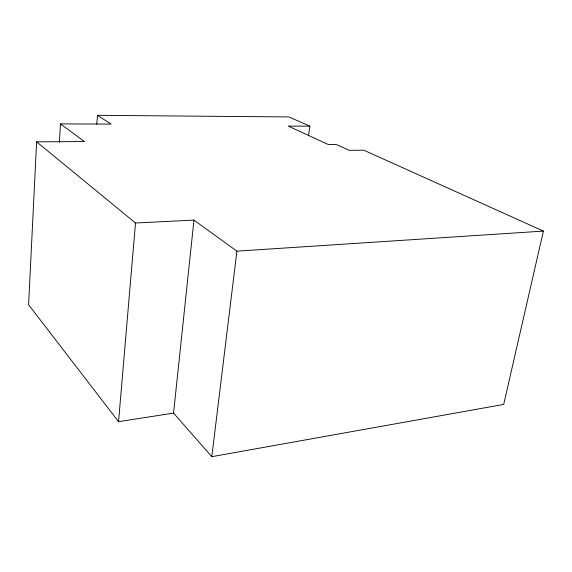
<?xml version="1.0" encoding="UTF-8"?>
<svg xmlns="http://www.w3.org/2000/svg" width="572" height="572" viewBox="0 0 572 572"><rect width="100%" height="100%" fill="white"/><g stroke="black" fill="none" stroke-linecap="round" stroke-linejoin="round"><path stroke-width="0.86" d="M59.388 142.55L60.446 123.895L84.484 141.57L36.615 141.827L28.6 304.762L118.554 421.678L173.552 413.098L211.812 456.678L503.682 404.433L543.4 231.088L363.806 150.193L349.277 150.329L336.164 144.48L328.399 144.544L288.274 126.119L309.874 126.155L308.501 135.843M96.818 124.224L97.433 115.322L288.939 116.938L309.874 126.155M118.554 421.678L135.5 223.008L36.615 141.827M173.552 413.098L193.951 220.106L135.5 223.008M211.812 456.678L236.901 251.151L193.951 220.106M236.901 251.151L543.4 231.088M60.446 123.895L111.118 124.095L97.433 115.322"/></g></svg>
